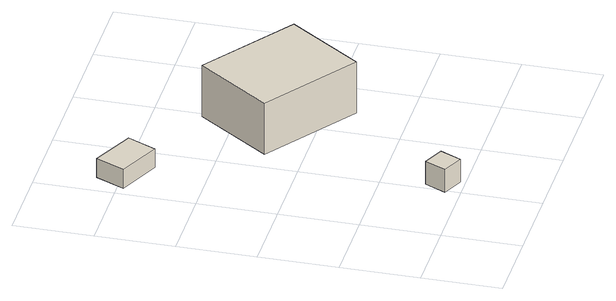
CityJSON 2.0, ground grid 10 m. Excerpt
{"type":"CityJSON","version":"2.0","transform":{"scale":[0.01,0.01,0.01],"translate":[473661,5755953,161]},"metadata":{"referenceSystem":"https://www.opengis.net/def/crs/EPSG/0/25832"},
"CityObjects":{
"building1":{"type":"Building","attributes":{"Gemeindeschluessel":"05711000","BezugspunktDach":"2000","function":"31001_9998","measuredHeight":3.77},"address":[{"country":"Germany","locality":"Bielefeld","thoroughfareNumber":"451","thoroughfareName":"Senner Hellweg"}],"geometry":[{"type":"Solid","lod":"1","boundaries":[[[[0,1,2,3]],[[4,5,6,7]],[[4,7,3,2]],[[5,4,2,1]],[[6,5,1,0]],[[7,6,0,3]]]]}]},
"building2":{"type":"Building","attributes":{"Gemeindeschluessel":"05711000","BezugspunktDach":"2000","function":"31001_9998","measuredHeight":2.94},"address":[{"country":"Germany","locality":"Bielefeld","thoroughfareNumber":"451","thoroughfareName":"Senner Hellweg"}],"geometry":[{"type":"Solid","lod":"1","boundaries":[[[[8,9,10,11]],[[12,13,14,15]],[[12,15,11,10]],[[13,12,10,9]],[[14,13,9,8]],[[15,14,8,11]]]]}]},
"building3":{"type":"Building","attributes":{"Gemeindeschluessel":"05711000","BezugspunktDach":"2000","function":"31001_1010","measuredHeight":9.94},"address":[{"country":"Germany","locality":"Bielefeld","thoroughfareNumber":"451","thoroughfareName":"Senner Hellweg"}],"geometry":[{"type":"Solid","lod":"1","boundaries":[[[[16,17,18,19]],[[20,21,22,23]],[[20,23,19,18]],[[21,20,18,17]],[[22,21,17,16]],[[23,22,16,19]]]]}]}
},
"vertices":[
[1099,467,347],[974,195,347],[1246,72,347],[1371,344,347],[1246,72,33],[974,195,33],[1099,467,33],[1371,344,33],
[241,4277,337],[72,3910,337],[620,3658,337],[789,4021,337],[620,3658,77],[72,3910,77],[241,4277,77],[789,4021,77],
[1847,3389,811],[1188,2459,811],[2361,1623,811],[3020,2553,811],[2361,1623,101],[1188,2459,101],[1847,3389,101],[3020,2553,101]
]}
